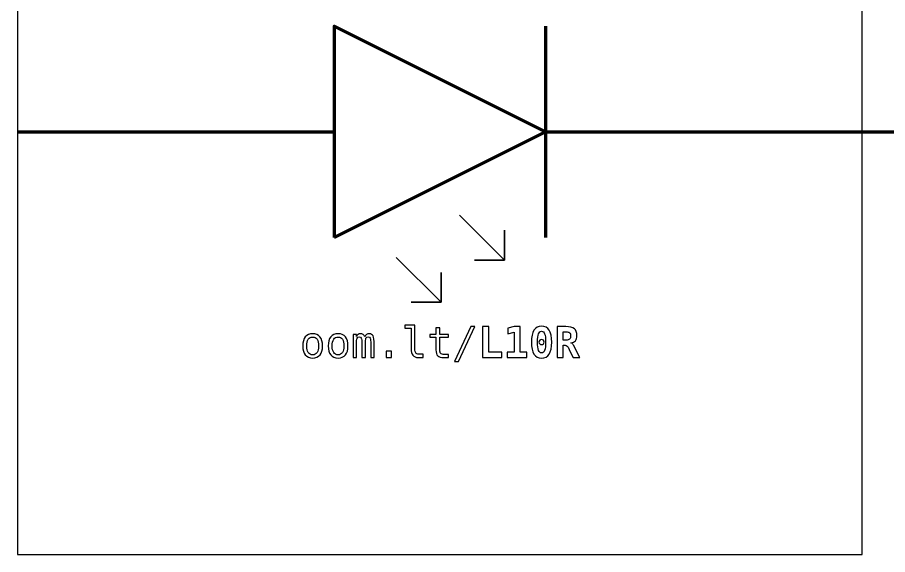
# Model space of a CAD drawing. Header units: centimetres. Extents: x -13.55 to -7.55, y -19.19 to -12.44.
# Drawn here: x -12.5 to -10.44, y -17.85 to -16.579 of the extents above; entities that cross this region are included whole.
import ezdxf

# ---------------------------------------------------------------- set-up
doc = ezdxf.new("R2010")
doc.units = ezdxf.units.CM
doc.header["$MEASUREMENT"] = 0
doc.layers.add('Layer 1', color=7, linetype='Continuous')

msp = doc.modelspace()

# ---------------------------------------------------------------- linework, layer by layer
at = {"layer": 'Layer 1', "color": 7}
msp.add_open_spline([(-12.5, -15.85), (-12.5, -15.85), (-10.5, -15.85), (-10.5, -15.85), (-10.5, -15.85), (-10.5, -15.85), (-10.5, -17.85), (-10.5, -17.85), (-10.5, -17.85), (-10.5, -17.85), (-12.5, -17.85), (-12.5, -17.85), (-12.5, -17.85), (-12.5, -17.85), (-12.5, -15.85), (-12.5, -15.85)], degree=3, knots=[0, 0, 0, 0, 0.25, 0.25, 0.25, 0.25, 0.5, 0.5, 0.5, 0.5, 0.75, 0.75, 0.75, 0.75, 1, 1, 1, 1], dxfattribs=at)
at = {"layer": 'Layer 1', "color": 7, "lineweight": 106}
msp.add_open_spline([(-11.75001, -17.1), (-11.75001, -17.1), (-11.75001, -16.6), (-11.75001, -16.6), (-11.75001, -16.6), (-11.75001, -16.6), (-11.25, -16.85), (-11.25, -16.85), (-11.25, -16.85), (-11.25, -16.85), (-11.75001, -17.1), (-11.75001, -17.1)], degree=3, knots=[0, 0, 0, 0, 0.3333333, 0.3333333, 0.3333333, 0.3333333, 0.6666667, 0.6666667, 0.6666667, 0.6666667, 1, 1, 1, 1], dxfattribs=at)
at = {"layer": 'Layer 1', "color": 250, "lineweight": 106}
for points in [[(-11.25001, -16.6), (-11.25001, -16.6), (-11.25001, -17.1), (-11.25001, -17.1)], [(-12.5, -16.85), (-12.5, -16.85), (-11.75001, -16.84998), (-11.75001, -16.84998)], [(-11.25, -16.85), (-11.25, -16.85), (-10.50001, -16.84998), (-10.50001, -16.84998)]]:
    msp.add_open_spline(points, degree=3, dxfattribs=at)
at = {"layer": 'Layer 1', "lineweight": 106}
msp.add_open_spline([(-10.50001, -16.84998), (-10.50001, -16.84998), (-9.50001, -16.84998), (-9.50001, -16.84998)], degree=3, dxfattribs=at)
at = {"layer": 'Layer 1', "color": 250, "lineweight": 35}
for points in [[(-11.34698, -17.15303), (-11.34698, -17.15303), (-11.45304, -17.04697), (-11.45304, -17.04697)], [(-11.34698, -17.15303), (-11.34698, -17.15303), (-11.34697, -17.08232), (-11.34697, -17.08232)], [(-11.49698, -17.25303), (-11.49698, -17.25303), (-11.60304, -17.14697), (-11.60304, -17.14697)], [(-11.34698, -17.15303), (-11.34698, -17.15303), (-11.41769, -17.15304), (-11.41769, -17.15304)], [(-11.49698, -17.25303), (-11.49698, -17.25303), (-11.49697, -17.18232), (-11.49697, -17.18232)], [(-11.49698, -17.25303), (-11.49698, -17.25303), (-11.56769, -17.25304), (-11.56769, -17.25304)]]:
    msp.add_open_spline(points, degree=3, dxfattribs=at)
at = {"layer": 'Layer 1', "color": 250}
for points, knots in [([(-11.55912, -17.3638), (-11.55912, -17.36784), (-11.55838, -17.37087), (-11.5569, -17.37292), (-11.5569, -17.37292), (-11.55542, -17.37497), (-11.55323, -17.376), (-11.55033, -17.376), (-11.55033, -17.376), (-11.55033, -17.376), (-11.53983, -17.376), (-11.53983, -17.376), (-11.53983, -17.376), (-11.53983, -17.376), (-11.53983, -17.38362), (-11.53983, -17.38362), (-11.53983, -17.38362), (-11.53983, -17.38362), (-11.5512, -17.38362), (-11.5512, -17.38362), (-11.5512, -17.38362), (-11.55658, -17.38362), (-11.56073, -17.38189), (-11.56368, -17.37844), (-11.56368, -17.37844), (-11.56663, -17.37499), (-11.5681, -17.3701), (-11.5681, -17.3638), (-11.5681, -17.3638), (-11.5681, -17.3638), (-11.5681, -17.31413), (-11.5681, -17.31413), (-11.5681, -17.31413), (-11.5681, -17.31413), (-11.5825, -17.31413), (-11.5825, -17.31413), (-11.5825, -17.31413), (-11.5825, -17.31413), (-11.5825, -17.3071), (-11.5825, -17.3071), (-11.5825, -17.3071), (-11.5825, -17.3071), (-11.55912, -17.3071), (-11.55912, -17.3071), (-11.55912, -17.3071), (-11.55912, -17.3071), (-11.55912, -17.3638), (-11.55912, -17.3638)], [0, 0, 0, 0, 0.0833333, 0.0833333, 0.0833333, 0.0833333, 0.1666667, 0.1666667, 0.1666667, 0.1666667, 0.25, 0.25, 0.25, 0.25, 0.3333333, 0.3333333, 0.3333333, 0.3333333, 0.4166667, 0.4166667, 0.4166667, 0.4166667, 0.5, 0.5, 0.5, 0.5, 0.5833333, 0.5833333, 0.5833333, 0.5833333, 0.6666667, 0.6666667, 0.6666667, 0.6666667, 0.75, 0.75, 0.75, 0.75, 0.8333333, 0.8333333, 0.8333333, 0.8333333, 0.9166667, 0.9166667, 0.9166667, 0.9166667, 1, 1, 1, 1]), ([(-11.50012, -17.3134), (-11.50012, -17.3134), (-11.50012, -17.32893), (-11.50012, -17.32893), (-11.50012, -17.32893), (-11.50012, -17.32893), (-11.4797, -17.32893), (-11.4797, -17.32893), (-11.4797, -17.32893), (-11.4797, -17.32893), (-11.4797, -17.33592), (-11.4797, -17.33592), (-11.4797, -17.33592), (-11.4797, -17.33592), (-11.50012, -17.33592), (-11.50012, -17.33592), (-11.50012, -17.33592), (-11.50012, -17.33592), (-11.50012, -17.3656), (-11.50012, -17.3656), (-11.50012, -17.3656), (-11.50012, -17.36964), (-11.49936, -17.37245), (-11.49782, -17.37404), (-11.49782, -17.37404), (-11.49629, -17.37564), (-11.49362, -17.37644), (-11.48982, -17.37644), (-11.48982, -17.37644), (-11.48982, -17.37644), (-11.4797, -17.37644), (-11.4797, -17.37644), (-11.4797, -17.37644), (-11.4797, -17.37644), (-11.4797, -17.38362), (-11.4797, -17.38362), (-11.4797, -17.38362), (-11.4797, -17.38362), (-11.49069, -17.38362), (-11.49069, -17.38362), (-11.49069, -17.38362), (-11.49744, -17.38362), (-11.50219, -17.38227), (-11.50496, -17.37957), (-11.50496, -17.37957), (-11.50772, -17.37687), (-11.50911, -17.3722), (-11.50911, -17.3656), (-11.50911, -17.3656), (-11.50911, -17.3656), (-11.50911, -17.33592), (-11.50911, -17.33592), (-11.50911, -17.33592), (-11.50911, -17.33592), (-11.52371, -17.33592), (-11.52371, -17.33592), (-11.52371, -17.33592), (-11.52371, -17.33592), (-11.52371, -17.32893), (-11.52371, -17.32893), (-11.52371, -17.32893), (-11.52371, -17.32893), (-11.50911, -17.32893), (-11.50911, -17.32893), (-11.50911, -17.32893), (-11.50911, -17.32893), (-11.50911, -17.3134), (-11.50911, -17.3134), (-11.50911, -17.3134), (-11.50911, -17.3134), (-11.50012, -17.3134), (-11.50012, -17.3134)], [0, 0, 0, 0, 0.0555556, 0.0555556, 0.0555556, 0.0555556, 0.1111111, 0.1111111, 0.1111111, 0.1111111, 0.1666667, 0.1666667, 0.1666667, 0.1666667, 0.2222222, 0.2222222, 0.2222222, 0.2222222, 0.2777778, 0.2777778, 0.2777778, 0.2777778, 0.3333333, 0.3333333, 0.3333333, 0.3333333, 0.3888889, 0.3888889, 0.3888889, 0.3888889, 0.4444444, 0.4444444, 0.4444444, 0.4444444, 0.5, 0.5, 0.5, 0.5, 0.5555556, 0.5555556, 0.5555556, 0.5555556, 0.6111111, 0.6111111, 0.6111111, 0.6111111, 0.6666667, 0.6666667, 0.6666667, 0.6666667, 0.7222222, 0.7222222, 0.7222222, 0.7222222, 0.7777778, 0.7777778, 0.7777778, 0.7777778, 0.8333333, 0.8333333, 0.8333333, 0.8333333, 0.8888889, 0.8888889, 0.8888889, 0.8888889, 0.9444444, 0.9444444, 0.9444444, 0.9444444, 1, 1, 1, 1]), ([(-11.42648, -17.31071), (-11.42648, -17.31071), (-11.41719, -17.31071), (-11.41719, -17.31071), (-11.41719, -17.31071), (-11.41719, -17.31071), (-11.45558, -17.3929), (-11.45558, -17.3929), (-11.45558, -17.3929), (-11.45558, -17.3929), (-11.46492, -17.3929), (-11.46492, -17.3929), (-11.46492, -17.3929), (-11.46492, -17.3929), (-11.42648, -17.31071), (-11.42648, -17.31071)], [0, 0, 0, 0, 0.25, 0.25, 0.25, 0.25, 0.5, 0.5, 0.5, 0.5, 0.75, 0.75, 0.75, 0.75, 1, 1, 1, 1]), ([(-11.39871, -17.38362), (-11.39871, -17.38362), (-11.39871, -17.31071), (-11.39871, -17.31071), (-11.39871, -17.31071), (-11.39871, -17.31071), (-11.3843, -17.31071), (-11.3843, -17.31071), (-11.3843, -17.31071), (-11.3843, -17.31071), (-11.3843, -17.37092), (-11.3843, -17.37092), (-11.3843, -17.37092), (-11.3843, -17.37092), (-11.35348, -17.37092), (-11.35348, -17.37092), (-11.35348, -17.37092), (-11.35348, -17.37092), (-11.35348, -17.38362), (-11.35348, -17.38362), (-11.35348, -17.38362), (-11.35348, -17.38362), (-11.39871, -17.38362), (-11.39871, -17.38362)], [0, 0, 0, 0, 0.1666667, 0.1666667, 0.1666667, 0.1666667, 0.3333333, 0.3333333, 0.3333333, 0.3333333, 0.5, 0.5, 0.5, 0.5, 0.6666667, 0.6666667, 0.6666667, 0.6666667, 0.8333333, 0.8333333, 0.8333333, 0.8333333, 1, 1, 1, 1]), ([(-11.3403, -17.37092), (-11.3403, -17.37092), (-11.32418, -17.37092), (-11.32418, -17.37092), (-11.32418, -17.37092), (-11.32418, -17.37092), (-11.32418, -17.3236), (-11.32418, -17.3236), (-11.32418, -17.3236), (-11.32418, -17.3236), (-11.33916, -17.32731), (-11.33916, -17.32731), (-11.33916, -17.32731), (-11.33916, -17.32731), (-11.33916, -17.31433), (-11.33916, -17.31433), (-11.33916, -17.31433), (-11.33916, -17.31433), (-11.32408, -17.31071), (-11.32408, -17.31071), (-11.32408, -17.31071), (-11.32408, -17.31071), (-11.31016, -17.31071), (-11.31016, -17.31071), (-11.31016, -17.31071), (-11.31016, -17.31071), (-11.31016, -17.37092), (-11.31016, -17.37092), (-11.31016, -17.37092), (-11.31016, -17.37092), (-11.29404, -17.37092), (-11.29404, -17.37092), (-11.29404, -17.37092), (-11.29404, -17.37092), (-11.29404, -17.38362), (-11.29404, -17.38362), (-11.29404, -17.38362), (-11.29404, -17.38362), (-11.3403, -17.38362), (-11.3403, -17.38362), (-11.3403, -17.38362), (-11.3403, -17.38362), (-11.3403, -17.37092), (-11.3403, -17.37092)], [0, 0, 0, 0, 0.0909091, 0.0909091, 0.0909091, 0.0909091, 0.1818182, 0.1818182, 0.1818182, 0.1818182, 0.2727273, 0.2727273, 0.2727273, 0.2727273, 0.3636364, 0.3636364, 0.3636364, 0.3636364, 0.4545455, 0.4545455, 0.4545455, 0.4545455, 0.5454545, 0.5454545, 0.5454545, 0.5454545, 0.6363636, 0.6363636, 0.6363636, 0.6363636, 0.7272727, 0.7272727, 0.7272727, 0.7272727, 0.8181818, 0.8181818, 0.8181818, 0.8181818, 0.9090909, 0.9090909, 0.9090909, 0.9090909, 1, 1, 1, 1]), ([(-11.28327, -17.34723), (-11.28327, -17.33462), (-11.28127, -17.32515), (-11.27727, -17.31885), (-11.27727, -17.31885), (-11.27325, -17.31255), (-11.26723, -17.3094), (-11.25918, -17.3094), (-11.25918, -17.3094), (-11.25112, -17.3094), (-11.24508, -17.31253), (-11.24107, -17.31881), (-11.24107, -17.31881), (-11.23706, -17.3251), (-11.23506, -17.33458), (-11.23506, -17.34723), (-11.23506, -17.34723), (-11.23506, -17.35987), (-11.23706, -17.36934), (-11.24107, -17.37562), (-11.24107, -17.37562), (-11.24508, -17.3819), (-11.25112, -17.38504), (-11.25918, -17.38504), (-11.25918, -17.38504), (-11.26723, -17.38504), (-11.27325, -17.38189), (-11.27727, -17.37559), (-11.27727, -17.37559), (-11.28127, -17.36929), (-11.28327, -17.35983), (-11.28327, -17.34723)], [0, 0, 0, 0, 0.125, 0.125, 0.125, 0.125, 0.25, 0.25, 0.25, 0.25, 0.375, 0.375, 0.375, 0.375, 0.5, 0.5, 0.5, 0.5, 0.625, 0.625, 0.625, 0.625, 0.75, 0.75, 0.75, 0.75, 0.875, 0.875, 0.875, 0.875, 1, 1, 1, 1]), ([(-11.25918, -17.3216), (-11.26252, -17.3216), (-11.26493, -17.32363), (-11.26647, -17.3277), (-11.26647, -17.3277), (-11.268, -17.33178), (-11.26877, -17.33828), (-11.26877, -17.34723), (-11.26877, -17.34723), (-11.26877, -17.35617), (-11.268, -17.36265), (-11.26647, -17.36673), (-11.26647, -17.36673), (-11.26493, -17.3708), (-11.26252, -17.37284), (-11.25918, -17.37284), (-11.25918, -17.37284), (-11.25583, -17.37284), (-11.2534, -17.3708), (-11.25187, -17.36673), (-11.25187, -17.36673), (-11.25033, -17.36265), (-11.24957, -17.35617), (-11.24957, -17.34723), (-11.24957, -17.34723), (-11.24957, -17.33828), (-11.25033, -17.33178), (-11.25187, -17.3277), (-11.25187, -17.3277), (-11.2534, -17.32363), (-11.25583, -17.3216), (-11.25918, -17.3216)], [0, 0, 0, 0, 0.125, 0.125, 0.125, 0.125, 0.25, 0.25, 0.25, 0.25, 0.375, 0.375, 0.375, 0.375, 0.5, 0.5, 0.5, 0.5, 0.625, 0.625, 0.625, 0.625, 0.75, 0.75, 0.75, 0.75, 0.875, 0.875, 0.875, 0.875, 1, 1, 1, 1]), ([(-11.18966, -17.3492), (-11.18822, -17.34948), (-11.18697, -17.35017), (-11.18592, -17.35123), (-11.18592, -17.35123), (-11.18486, -17.35228), (-11.18357, -17.35435), (-11.18204, -17.3574), (-11.18204, -17.3574), (-11.18204, -17.3574), (-11.16884, -17.38362), (-11.16884, -17.38362), (-11.16884, -17.38362), (-11.16884, -17.38362), (-11.18467, -17.38362), (-11.18467, -17.38362), (-11.18467, -17.38362), (-11.18467, -17.38362), (-11.19346, -17.36522), (-11.19346, -17.36522), (-11.19346, -17.36522), (-11.19372, -17.3647), (-11.19407, -17.36398), (-11.19449, -17.36307), (-11.19449, -17.36307), (-11.19706, -17.35757), (-11.20009, -17.35482), (-11.20357, -17.35482), (-11.20357, -17.35482), (-11.20357, -17.35482), (-11.20816, -17.35482), (-11.20816, -17.35482), (-11.20816, -17.35482), (-11.20816, -17.35482), (-11.20816, -17.38362), (-11.20816, -17.38362), (-11.20816, -17.38362), (-11.20816, -17.38362), (-11.22256, -17.38362), (-11.22256, -17.38362), (-11.22256, -17.38362), (-11.22256, -17.38362), (-11.22256, -17.31071), (-11.22256, -17.31071), (-11.22256, -17.31071), (-11.22256, -17.31071), (-11.20176, -17.31071), (-11.20176, -17.31071), (-11.20176, -17.31071), (-11.19239, -17.31071), (-11.18566, -17.31238), (-11.18157, -17.3157), (-11.18157, -17.3157), (-11.17749, -17.31901), (-11.17544, -17.32441), (-11.17544, -17.33191), (-11.17544, -17.33191), (-11.17544, -17.33692), (-11.17665, -17.34092), (-11.17911, -17.34388), (-11.17911, -17.34388), (-11.18154, -17.34683), (-11.18506, -17.34862), (-11.18966, -17.3492)], [0, 0, 0, 0, 0.0625, 0.0625, 0.0625, 0.0625, 0.125, 0.125, 0.125, 0.125, 0.1875, 0.1875, 0.1875, 0.1875, 0.25, 0.25, 0.25, 0.25, 0.3125, 0.3125, 0.3125, 0.3125, 0.375, 0.375, 0.375, 0.375, 0.4375, 0.4375, 0.4375, 0.4375, 0.5, 0.5, 0.5, 0.5, 0.5625, 0.5625, 0.5625, 0.5625, 0.625, 0.625, 0.625, 0.625, 0.6875, 0.6875, 0.6875, 0.6875, 0.75, 0.75, 0.75, 0.75, 0.8125, 0.8125, 0.8125, 0.8125, 0.875, 0.875, 0.875, 0.875, 0.9375, 0.9375, 0.9375, 0.9375, 1, 1, 1, 1]), ([(-11.20816, -17.32283), (-11.20816, -17.32283), (-11.20816, -17.3427), (-11.20816, -17.3427), (-11.20816, -17.3427), (-11.20816, -17.3427), (-11.20137, -17.3427), (-11.20137, -17.3427), (-11.20137, -17.3427), (-11.19744, -17.3427), (-11.19461, -17.34193), (-11.19291, -17.34038), (-11.19291, -17.34038), (-11.19119, -17.33883), (-11.19034, -17.33628), (-11.19034, -17.33275), (-11.19034, -17.33275), (-11.19034, -17.3292), (-11.19119, -17.32665), (-11.19287, -17.32513), (-11.19287, -17.32513), (-11.19457, -17.3236), (-11.19741, -17.32283), (-11.20137, -17.32283), (-11.20137, -17.32283), (-11.20137, -17.32283), (-11.20816, -17.32283), (-11.20816, -17.32283)], [0, 0, 0, 0, 0.1428571, 0.1428571, 0.1428571, 0.1428571, 0.2857143, 0.2857143, 0.2857143, 0.2857143, 0.4285714, 0.4285714, 0.4285714, 0.4285714, 0.5714286, 0.5714286, 0.5714286, 0.5714286, 0.7142857, 0.7142857, 0.7142857, 0.7142857, 0.8571429, 0.8571429, 0.8571429, 0.8571429, 1, 1, 1, 1]), ([(-11.80107, -17.32761), (-11.79349, -17.32761), (-11.78769, -17.33006), (-11.78367, -17.33498), (-11.78367, -17.33498), (-11.77965, -17.3399), (-11.77764, -17.34702), (-11.77764, -17.35632), (-11.77764, -17.35632), (-11.77764, -17.36567), (-11.77964, -17.37279), (-11.78364, -17.37769), (-11.78364, -17.37769), (-11.78766, -17.38259), (-11.79346, -17.38504), (-11.80107, -17.38504), (-11.80107, -17.38504), (-11.80867, -17.38504), (-11.81446, -17.38259), (-11.81848, -17.37769), (-11.81848, -17.37769), (-11.82248, -17.37279), (-11.82448, -17.36567), (-11.82448, -17.35632), (-11.82448, -17.35632), (-11.82448, -17.34702), (-11.82248, -17.3399), (-11.81848, -17.33498), (-11.81848, -17.33498), (-11.81446, -17.33006), (-11.80867, -17.32761), (-11.80107, -17.32761)], [0, 0, 0, 0, 0.125, 0.125, 0.125, 0.125, 0.25, 0.25, 0.25, 0.25, 0.375, 0.375, 0.375, 0.375, 0.5, 0.5, 0.5, 0.5, 0.625, 0.625, 0.625, 0.625, 0.75, 0.75, 0.75, 0.75, 0.875, 0.875, 0.875, 0.875, 1, 1, 1, 1]), ([(-11.80107, -17.33523), (-11.80564, -17.33523), (-11.80909, -17.337), (-11.81144, -17.34055), (-11.81144, -17.34055), (-11.81379, -17.3441), (-11.81496, -17.34937), (-11.81496, -17.35632), (-11.81496, -17.35632), (-11.81496, -17.36325), (-11.81379, -17.3685), (-11.81144, -17.37207), (-11.81144, -17.37207), (-11.80909, -17.37564), (-11.80564, -17.37742), (-11.80107, -17.37742), (-11.80107, -17.37742), (-11.79649, -17.37742), (-11.79302, -17.37564), (-11.79067, -17.37207), (-11.79067, -17.37207), (-11.78832, -17.3685), (-11.78716, -17.36325), (-11.78716, -17.35632), (-11.78716, -17.35632), (-11.78716, -17.34937), (-11.78832, -17.3441), (-11.79067, -17.34055), (-11.79067, -17.34055), (-11.79302, -17.337), (-11.79649, -17.33523), (-11.80107, -17.33523)], [0, 0, 0, 0, 0.125, 0.125, 0.125, 0.125, 0.25, 0.25, 0.25, 0.25, 0.375, 0.375, 0.375, 0.375, 0.5, 0.5, 0.5, 0.5, 0.625, 0.625, 0.625, 0.625, 0.75, 0.75, 0.75, 0.75, 0.875, 0.875, 0.875, 0.875, 1, 1, 1, 1]), ([(-11.74086, -17.32761), (-11.73328, -17.32761), (-11.72748, -17.33006), (-11.72346, -17.33498), (-11.72346, -17.33498), (-11.71944, -17.3399), (-11.71743, -17.34702), (-11.71743, -17.35632), (-11.71743, -17.35632), (-11.71743, -17.36567), (-11.71943, -17.37279), (-11.72343, -17.37769), (-11.72343, -17.37769), (-11.72745, -17.38259), (-11.73325, -17.38504), (-11.74086, -17.38504), (-11.74086, -17.38504), (-11.74846, -17.38504), (-11.75425, -17.38259), (-11.75827, -17.37769), (-11.75827, -17.37769), (-11.76227, -17.37279), (-11.76427, -17.36567), (-11.76427, -17.35632), (-11.76427, -17.35632), (-11.76427, -17.34702), (-11.76227, -17.3399), (-11.75827, -17.33498), (-11.75827, -17.33498), (-11.75425, -17.33006), (-11.74846, -17.32761), (-11.74086, -17.32761)], [0, 0, 0, 0, 0.125, 0.125, 0.125, 0.125, 0.25, 0.25, 0.25, 0.25, 0.375, 0.375, 0.375, 0.375, 0.5, 0.5, 0.5, 0.5, 0.625, 0.625, 0.625, 0.625, 0.75, 0.75, 0.75, 0.75, 0.875, 0.875, 0.875, 0.875, 1, 1, 1, 1]), ([(-11.74086, -17.33523), (-11.74543, -17.33523), (-11.74888, -17.337), (-11.75123, -17.34055), (-11.75123, -17.34055), (-11.75358, -17.3441), (-11.75475, -17.34937), (-11.75475, -17.35632), (-11.75475, -17.35632), (-11.75475, -17.36325), (-11.75358, -17.3685), (-11.75123, -17.37207), (-11.75123, -17.37207), (-11.74888, -17.37564), (-11.74543, -17.37742), (-11.74086, -17.37742), (-11.74086, -17.37742), (-11.73628, -17.37742), (-11.73281, -17.37564), (-11.73046, -17.37207), (-11.73046, -17.37207), (-11.72811, -17.3685), (-11.72695, -17.36325), (-11.72695, -17.35632), (-11.72695, -17.35632), (-11.72695, -17.34937), (-11.72811, -17.3441), (-11.73046, -17.34055), (-11.73046, -17.34055), (-11.73281, -17.337), (-11.73628, -17.33523), (-11.74086, -17.33523)], [0, 0, 0, 0, 0.125, 0.125, 0.125, 0.125, 0.25, 0.25, 0.25, 0.25, 0.375, 0.375, 0.375, 0.375, 0.5, 0.5, 0.5, 0.5, 0.625, 0.625, 0.625, 0.625, 0.75, 0.75, 0.75, 0.75, 0.875, 0.875, 0.875, 0.875, 1, 1, 1, 1]), ([(-11.67774, -17.3345), (-11.67664, -17.33215), (-11.67522, -17.33041), (-11.6735, -17.3293), (-11.6735, -17.3293), (-11.6718, -17.32818), (-11.66974, -17.32761), (-11.66734, -17.32761), (-11.66734, -17.32761), (-11.66294, -17.32761), (-11.65983, -17.32931), (-11.65803, -17.33271), (-11.65803, -17.33271), (-11.65622, -17.33612), (-11.65532, -17.34252), (-11.65532, -17.35193), (-11.65532, -17.35193), (-11.65532, -17.35193), (-11.65532, -17.38362), (-11.65532, -17.38362), (-11.65532, -17.38362), (-11.65532, -17.38362), (-11.66352, -17.38362), (-11.66352, -17.38362), (-11.66352, -17.38362), (-11.66352, -17.38362), (-11.66352, -17.35232), (-11.66352, -17.35232), (-11.66352, -17.35232), (-11.66352, -17.3446), (-11.66395, -17.33982), (-11.66482, -17.33793), (-11.66482, -17.33793), (-11.66567, -17.33607), (-11.66725, -17.33513), (-11.66954, -17.33513), (-11.66954, -17.33513), (-11.67214, -17.33513), (-11.67392, -17.33613), (-11.67489, -17.33813), (-11.67489, -17.33813), (-11.67584, -17.34013), (-11.67632, -17.34487), (-11.67632, -17.35232), (-11.67632, -17.35232), (-11.67632, -17.35232), (-11.67632, -17.38362), (-11.67632, -17.38362), (-11.67632, -17.38362), (-11.67632, -17.38362), (-11.68452, -17.38362), (-11.68452, -17.38362), (-11.68452, -17.38362), (-11.68452, -17.38362), (-11.68452, -17.35232), (-11.68452, -17.35232), (-11.68452, -17.35232), (-11.68452, -17.3445), (-11.68499, -17.33968), (-11.68592, -17.33787), (-11.68592, -17.33787), (-11.68684, -17.33605), (-11.6885, -17.33513), (-11.69092, -17.33513), (-11.69092, -17.33513), (-11.6933, -17.33513), (-11.69496, -17.33613), (-11.69587, -17.33813), (-11.69587, -17.33813), (-11.69681, -17.34013), (-11.69727, -17.34487), (-11.69727, -17.35232), (-11.69727, -17.35232), (-11.69727, -17.35232), (-11.69727, -17.38362), (-11.69727, -17.38362), (-11.69727, -17.38362), (-11.69727, -17.38362), (-11.70542, -17.38362), (-11.70542, -17.38362), (-11.70542, -17.38362), (-11.70542, -17.38362), (-11.70542, -17.32893), (-11.70542, -17.32893), (-11.70542, -17.32893), (-11.70542, -17.32893), (-11.69727, -17.32893), (-11.69727, -17.32893), (-11.69727, -17.32893), (-11.69727, -17.32893), (-11.69727, -17.33361), (-11.69727, -17.33361), (-11.69727, -17.33361), (-11.69621, -17.33166), (-11.69486, -17.33018), (-11.69324, -17.32915), (-11.69324, -17.32915), (-11.69164, -17.32813), (-11.6898, -17.32761), (-11.68775, -17.32761), (-11.68775, -17.32761), (-11.68527, -17.32761), (-11.68322, -17.32818), (-11.68157, -17.32931), (-11.68157, -17.32931), (-11.67992, -17.33046), (-11.67865, -17.33218), (-11.67774, -17.3345)], [0, 0, 0, 0, 0.037037, 0.037037, 0.037037, 0.037037, 0.0740741, 0.0740741, 0.0740741, 0.0740741, 0.1111111, 0.1111111, 0.1111111, 0.1111111, 0.1481481, 0.1481481, 0.1481481, 0.1481481, 0.1851852, 0.1851852, 0.1851852, 0.1851852, 0.2222222, 0.2222222, 0.2222222, 0.2222222, 0.2592593, 0.2592593, 0.2592593, 0.2592593, 0.2962963, 0.2962963, 0.2962963, 0.2962963, 0.3333333, 0.3333333, 0.3333333, 0.3333333, 0.3703704, 0.3703704, 0.3703704, 0.3703704, 0.4074074, 0.4074074, 0.4074074, 0.4074074, 0.4444444, 0.4444444, 0.4444444, 0.4444444, 0.4814815, 0.4814815, 0.4814815, 0.4814815, 0.5185185, 0.5185185, 0.5185185, 0.5185185, 0.5555556, 0.5555556, 0.5555556, 0.5555556, 0.5925926, 0.5925926, 0.5925926, 0.5925926, 0.6296296, 0.6296296, 0.6296296, 0.6296296, 0.6666667, 0.6666667, 0.6666667, 0.6666667, 0.7037037, 0.7037037, 0.7037037, 0.7037037, 0.7407407, 0.7407407, 0.7407407, 0.7407407, 0.7777778, 0.7777778, 0.7777778, 0.7777778, 0.8148148, 0.8148148, 0.8148148, 0.8148148, 0.8518519, 0.8518519, 0.8518519, 0.8518519, 0.8888889, 0.8888889, 0.8888889, 0.8888889, 0.9259259, 0.9259259, 0.9259259, 0.9259259, 0.962963, 0.962963, 0.962963, 0.962963, 1, 1, 1, 1]), ([(-11.26525, -17.34723), (-11.26525, -17.34552), (-11.26467, -17.34407), (-11.26348, -17.3429), (-11.26348, -17.3429), (-11.26232, -17.34172), (-11.26088, -17.34113), (-11.25918, -17.34113), (-11.25918, -17.34113), (-11.25747, -17.34113), (-11.25602, -17.34172), (-11.25485, -17.3429), (-11.25485, -17.3429), (-11.25367, -17.34407), (-11.25308, -17.34552), (-11.25308, -17.34723), (-11.25308, -17.34723), (-11.25308, -17.34893), (-11.25367, -17.35037), (-11.25485, -17.35153), (-11.25485, -17.35153), (-11.25602, -17.35272), (-11.25747, -17.3533), (-11.25918, -17.3533), (-11.25918, -17.3533), (-11.26088, -17.3533), (-11.26232, -17.35272), (-11.26348, -17.35157), (-11.26348, -17.35157), (-11.26467, -17.35042), (-11.26525, -17.34897), (-11.26525, -17.34723)], [0, 0, 0, 0, 0.125, 0.125, 0.125, 0.125, 0.25, 0.25, 0.25, 0.25, 0.375, 0.375, 0.375, 0.375, 0.5, 0.5, 0.5, 0.5, 0.625, 0.625, 0.625, 0.625, 0.75, 0.75, 0.75, 0.75, 0.875, 0.875, 0.875, 0.875, 1, 1, 1, 1]), ([(-11.62664, -17.36872), (-11.62664, -17.36872), (-11.61434, -17.36872), (-11.61434, -17.36872), (-11.61434, -17.36872), (-11.61434, -17.36872), (-11.61434, -17.38362), (-11.61434, -17.38362), (-11.61434, -17.38362), (-11.61434, -17.38362), (-11.62664, -17.38362), (-11.62664, -17.38362), (-11.62664, -17.38362), (-11.62664, -17.38362), (-11.62664, -17.36872), (-11.62664, -17.36872)], [0, 0, 0, 0, 0.25, 0.25, 0.25, 0.25, 0.5, 0.5, 0.5, 0.5, 0.75, 0.75, 0.75, 0.75, 1, 1, 1, 1])]:
    msp.add_open_spline(points, degree=3, knots=knots, dxfattribs=at)

doc.saveas('drawing.dxf')
